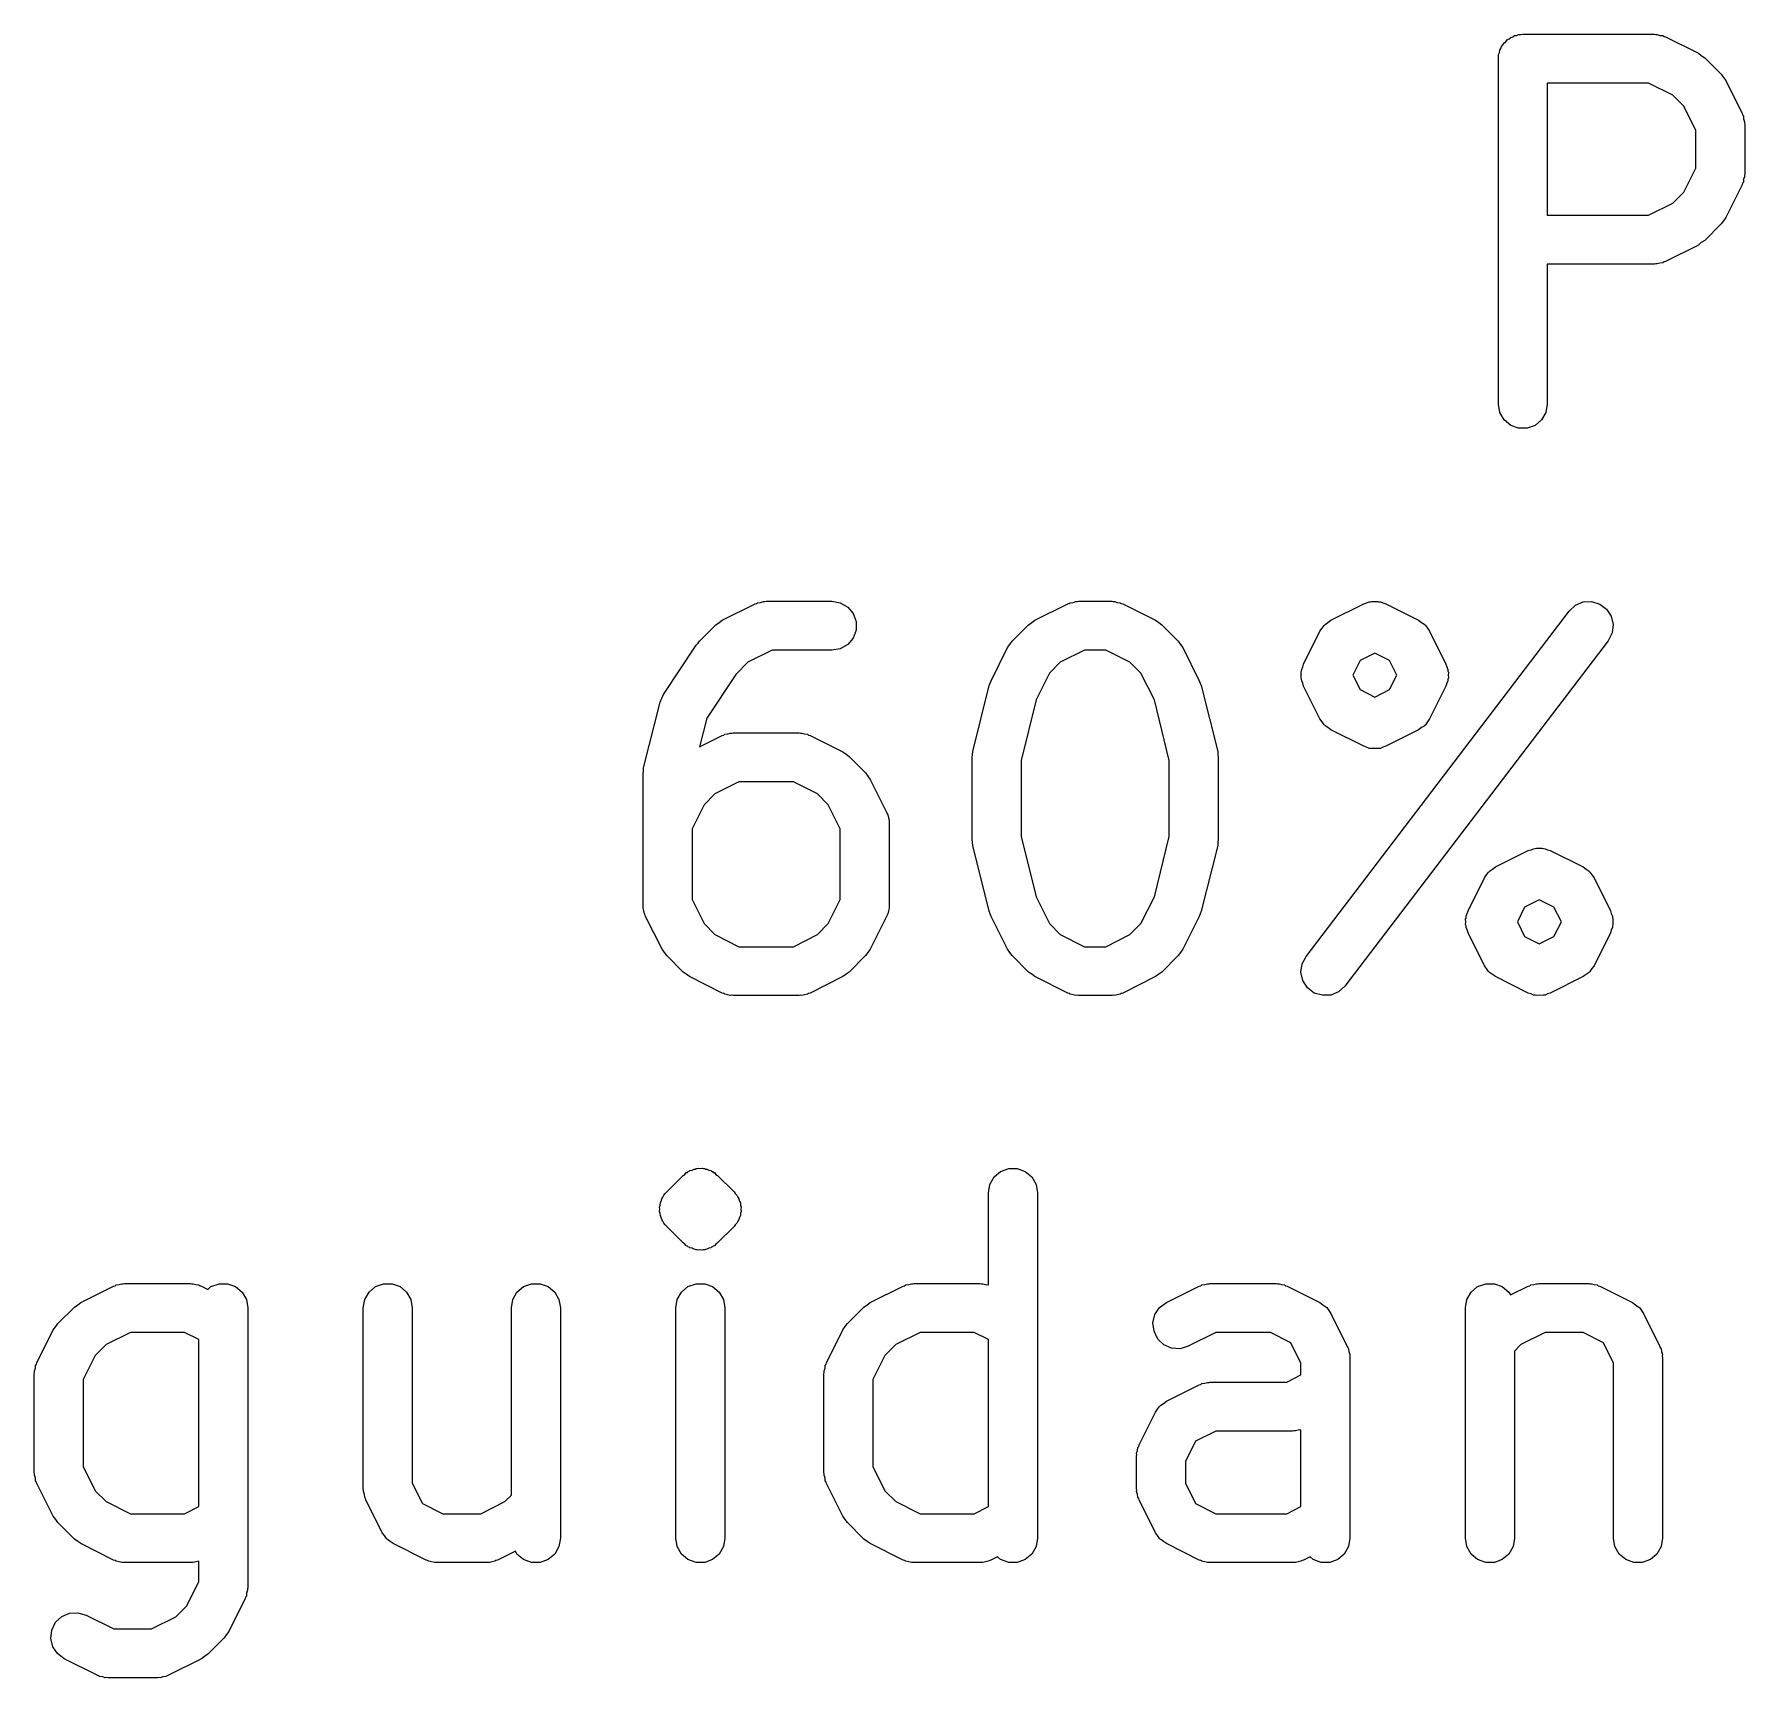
# Model space of a CAD drawing. Extents: x 81 to 182, y -126 to -101.
# Drawn here: x 153.62 to 159.56, y -126.03 to -120.32 of the extents above; entities that cross this region are included whole.
import ezdxf

# ---------------------------------------------------------------- set-up
doc = ezdxf.new("R2010")
doc.units = 0
doc.header["$MEASUREMENT"] = 0
doc.layers.add('BLACK', color=7, linetype='CONTINUOUS')

msp = doc.modelspace()

# ---------------------------------------------------------------- linework, layer by layer
at = {"layer": 'Black'}
for p, q in [((158.756, -120.328), (158.762, -120.324)), ((158.762, -120.324), (158.769, -120.323)), ((158.769, -120.323), (158.776, -120.32)), ((158.776, -120.32), (158.784, -120.32)), ((158.784, -120.32), (158.791, -120.319)), ((158.791, -120.319), (159.248, -120.319)), ((159.248, -120.319), (159.253, -120.32)), ((159.253, -120.32), (159.258, -120.32)), ((159.258, -120.32), (159.267, -120.323)), ((159.267, -120.323), (159.277, -120.324)), ((159.277, -120.324), (159.282, -120.327)), ((158.707, -120.389), (158.71, -120.382)), ((158.71, -120.382), (158.711, -120.375)), ((158.711, -120.375), (158.715, -120.369)), ((158.715, -120.369), (158.717, -120.362)), ((158.717, -120.362), (158.722, -120.356)), ((158.722, -120.356), (158.726, -120.349)), ((158.726, -120.349), (158.732, -120.345)), ((158.732, -120.345), (158.736, -120.339)), ((158.736, -120.339), (158.743, -120.335)), ((158.743, -120.335), (158.749, -120.33)), ((158.749, -120.33), (158.756, -120.328)), ((159.282, -120.327), (159.286, -120.328)), ((159.286, -120.328), (159.401, -120.385)), ((158.706, -120.404), (158.707, -120.397)), ((158.706, -121.604), (158.706, -120.404)), ((158.707, -120.397), (158.707, -120.389)), ((159.401, -120.385), (159.411, -120.393)), ((159.411, -120.393), (159.423, -120.401)), ((159.423, -120.401), (159.48, -120.458)), ((158.876, -120.489), (158.876, -120.948)), ((159.228, -120.489), (158.876, -120.489)), ((159.312, -120.531), (159.228, -120.489)), ((159.48, -120.458), (159.488, -120.469)), ((159.488, -120.469), (159.496, -120.48)), ((159.496, -120.48), (159.553, -120.595)), ((159.35, -120.569), (159.312, -120.531)), ((159.392, -120.653), (159.35, -120.569)), ((159.553, -120.595), (159.554, -120.599)), ((159.554, -120.599), (159.557, -120.604)), ((159.557, -120.604), (159.558, -120.613)), ((159.558, -120.613), (159.561, -120.623)), ((159.392, -120.784), (159.392, -120.653)), ((159.561, -120.623), (159.561, -120.628)), ((159.561, -120.628), (159.562, -120.633)), ((159.562, -120.633), (159.562, -120.804)), ((159.35, -120.868), (159.392, -120.784)), ((159.553, -120.842), (159.496, -120.956)), ((159.554, -120.837), (159.553, -120.842)), ((159.557, -120.833), (159.554, -120.837)), ((159.558, -120.823), (159.557, -120.833)), ((159.561, -120.814), (159.558, -120.823)), ((159.562, -120.804), (159.561, -120.809)), ((159.561, -120.809), (159.561, -120.814)), ((159.228, -120.948), (159.312, -120.906)), ((159.312, -120.906), (159.35, -120.868)), ((158.876, -120.948), (159.228, -120.948)), ((159.48, -120.978), (159.423, -121.036)), ((159.488, -120.967), (159.48, -120.978)), ((159.496, -120.956), (159.488, -120.967)), ((159.423, -121.036), (159.411, -121.043)), ((159.401, -121.052), (159.286, -121.109)), ((159.411, -121.043), (159.401, -121.052)), ((159.248, -121.118), (158.876, -121.118)), ((158.876, -121.118), (158.876, -121.604)), ((159.253, -121.117), (159.248, -121.118)), ((159.258, -121.117), (159.253, -121.117)), ((159.267, -121.114), (159.258, -121.117)), ((159.277, -121.113), (159.267, -121.114)), ((159.282, -121.11), (159.277, -121.113)), ((159.286, -121.109), (159.282, -121.11)), ((158.711, -121.633), (158.706, -121.604)), ((158.876, -121.604), (158.871, -121.633)), ((158.726, -121.659), (158.711, -121.633)), ((158.749, -121.678), (158.726, -121.659)), ((158.776, -121.688), (158.749, -121.678)), ((158.806, -121.688), (158.776, -121.688)), ((158.834, -121.678), (158.806, -121.688)), ((158.856, -121.659), (158.834, -121.678)), ((158.871, -121.633), (158.856, -121.659)), ((156.01, -122.355), (156.124, -122.298)), ((156.124, -122.298), (156.129, -122.297)), ((156.129, -122.297), (156.133, -122.294)), ((156.133, -122.294), (156.143, -122.293)), ((156.143, -122.293), (156.153, -122.29)), ((156.153, -122.29), (156.158, -122.29)), ((156.158, -122.29), (156.163, -122.289)), ((156.163, -122.289), (156.391, -122.289)), ((156.391, -122.289), (156.42, -122.294)), ((156.42, -122.294), (156.446, -122.309)), ((156.446, -122.309), (156.465, -122.332)), ((156.465, -122.332), (156.475, -122.359)), ((157.096, -122.355), (157.21, -122.298)), ((157.21, -122.298), (157.215, -122.297)), ((157.215, -122.297), (157.219, -122.294)), ((157.219, -122.294), (157.229, -122.293)), ((157.229, -122.293), (157.238, -122.29)), ((157.238, -122.29), (157.243, -122.29)), ((157.243, -122.29), (157.248, -122.289)), ((157.248, -122.289), (157.363, -122.289)), ((157.363, -122.289), (157.367, -122.29)), ((157.367, -122.29), (157.372, -122.29)), ((157.372, -122.29), (157.382, -122.293)), ((157.382, -122.293), (157.392, -122.294)), ((157.392, -122.294), (157.396, -122.297)), ((157.396, -122.297), (157.401, -122.298)), ((157.401, -122.298), (157.515, -122.355)), ((158.038, -123.523), (158.952, -122.323)), ((158.124, -122.355), (158.239, -122.298)), ((158.239, -122.298), (158.248, -122.295)), ((158.248, -122.295), (158.257, -122.291)), ((158.257, -122.291), (158.262, -122.291)), ((158.262, -122.291), (158.267, -122.29)), ((158.267, -122.29), (158.277, -122.29)), ((158.277, -122.29), (158.287, -122.29)), ((158.287, -122.29), (158.291, -122.291)), ((158.291, -122.291), (158.297, -122.291)), ((158.297, -122.291), (158.305, -122.295)), ((158.305, -122.295), (158.315, -122.298)), ((158.315, -122.298), (158.429, -122.355)), ((158.952, -122.323), (158.974, -122.303)), ((158.974, -122.303), (159.001, -122.291)), ((159.001, -122.291), (159.03, -122.29)), ((159.03, -122.29), (159.059, -122.299)), ((159.059, -122.299), (159.082, -122.316)), ((159.082, -122.316), (159.098, -122.341)), ((159.098, -122.341), (159.105, -122.37)), ((155.931, -122.428), (155.988, -122.371)), ((155.988, -122.371), (155.999, -122.363)), ((155.999, -122.363), (156.01, -122.355)), ((156.475, -122.389), (156.465, -122.417)), ((156.475, -122.359), (156.475, -122.389)), ((157.017, -122.428), (157.074, -122.371)), ((157.074, -122.371), (157.085, -122.363)), ((157.085, -122.363), (157.096, -122.355)), ((157.515, -122.355), (157.526, -122.363)), ((157.526, -122.363), (157.537, -122.371)), ((157.537, -122.371), (157.594, -122.428)), ((158.029, -122.508), (158.086, -122.393)), ((158.086, -122.393), (158.094, -122.383)), ((158.094, -122.383), (158.101, -122.373)), ((158.101, -122.373), (158.103, -122.371)), ((158.103, -122.371), (158.104, -122.37)), ((158.104, -122.37), (158.114, -122.363)), ((158.114, -122.363), (158.124, -122.355)), ((158.429, -122.355), (158.439, -122.363)), ((158.439, -122.363), (158.45, -122.37)), ((158.45, -122.37), (158.451, -122.371)), ((158.451, -122.371), (158.453, -122.373)), ((158.453, -122.373), (158.46, -122.383)), ((158.46, -122.383), (158.467, -122.393)), ((158.467, -122.393), (158.524, -122.508)), ((159.101, -122.399), (159.087, -122.426)), ((159.105, -122.37), (159.101, -122.399)), ((155.806, -122.613), (155.92, -122.441)), ((155.92, -122.441), (155.926, -122.435)), ((155.926, -122.435), (155.931, -122.428)), ((156.183, -122.459), (156.099, -122.501)), ((156.391, -122.459), (156.183, -122.459)), ((156.42, -122.454), (156.391, -122.459)), ((156.446, -122.439), (156.42, -122.454)), ((156.465, -122.417), (156.446, -122.439)), ((156.944, -122.565), (157.001, -122.45)), ((157.001, -122.45), (157.009, -122.439)), ((157.009, -122.439), (157.017, -122.428)), ((157.268, -122.459), (157.184, -122.501)), ((157.342, -122.459), (157.268, -122.459)), ((157.426, -122.501), (157.342, -122.459)), ((157.594, -122.428), (157.602, -122.439)), ((157.602, -122.439), (157.61, -122.45)), ((157.61, -122.45), (157.667, -122.565)), ((159.087, -122.426), (158.173, -123.626)), ((156.099, -122.501), (156.057, -122.543)), ((157.184, -122.501), (157.147, -122.539)), ((157.464, -122.539), (157.426, -122.501)), ((158.023, -122.526), (158.027, -122.517)), ((158.027, -122.517), (158.029, -122.508)), ((158.226, -122.495), (158.2, -122.546)), ((158.277, -122.469), (158.226, -122.495)), ((158.328, -122.495), (158.277, -122.469)), ((158.353, -122.546), (158.328, -122.495)), ((158.524, -122.508), (158.527, -122.517)), ((158.527, -122.517), (158.531, -122.526)), ((156.057, -122.543), (155.956, -122.695)), ((156.88, -122.811), (156.937, -122.582)), ((156.937, -122.582), (156.941, -122.574)), ((156.941, -122.574), (156.944, -122.565)), ((157.147, -122.539), (157.1, -122.632)), ((157.511, -122.632), (157.464, -122.539)), ((157.667, -122.565), (157.67, -122.574)), ((157.67, -122.574), (157.674, -122.582)), ((157.674, -122.582), (157.731, -122.811)), ((158.021, -122.536), (158.022, -122.531)), ((158.021, -122.546), (158.021, -122.536)), ((158.021, -122.555), (158.021, -122.546)), ((158.022, -122.56), (158.021, -122.555)), ((158.022, -122.531), (158.023, -122.526)), ((158.023, -122.565), (158.022, -122.56)), ((158.027, -122.574), (158.023, -122.565)), ((158.029, -122.584), (158.027, -122.574)), ((158.2, -122.546), (158.226, -122.596)), ((158.328, -122.596), (158.353, -122.546)), ((158.527, -122.574), (158.524, -122.584)), ((158.531, -122.565), (158.527, -122.574)), ((158.531, -122.526), (158.531, -122.531)), ((158.531, -122.531), (158.533, -122.536)), ((158.533, -122.555), (158.531, -122.56)), ((158.531, -122.56), (158.531, -122.565)), ((158.533, -122.536), (158.532, -122.546)), ((158.532, -122.546), (158.533, -122.555)), ((155.737, -122.868), (155.794, -122.639)), ((155.794, -122.639), (155.8, -122.626)), ((155.8, -122.626), (155.806, -122.613)), ((157.1, -122.632), (157.048, -122.842)), ((157.563, -122.842), (157.511, -122.632)), ((158.086, -122.698), (158.029, -122.584)), ((158.226, -122.596), (158.277, -122.622)), ((158.277, -122.622), (158.328, -122.596)), ((158.524, -122.584), (158.467, -122.698)), ((155.956, -122.695), (155.931, -122.795)), ((158.094, -122.708), (158.086, -122.698)), ((158.467, -122.698), (158.46, -122.708)), ((155.931, -122.795), (156.01, -122.755)), ((156.01, -122.755), (156.015, -122.754)), ((156.015, -122.754), (156.019, -122.751)), ((156.019, -122.751), (156.029, -122.75)), ((156.029, -122.75), (156.038, -122.747)), ((156.038, -122.747), (156.043, -122.747)), ((156.043, -122.747), (156.048, -122.746)), ((156.048, -122.746), (156.277, -122.746)), ((156.277, -122.746), (156.282, -122.747)), ((156.282, -122.747), (156.287, -122.747)), ((156.287, -122.747), (156.296, -122.75)), ((156.296, -122.75), (156.306, -122.751)), ((156.306, -122.751), (156.31, -122.754)), ((156.31, -122.754), (156.315, -122.755)), ((156.315, -122.755), (156.429, -122.812)), ((158.101, -122.718), (158.094, -122.708)), ((158.103, -122.72), (158.101, -122.718)), ((158.104, -122.722), (158.103, -122.72)), ((158.114, -122.728), (158.104, -122.722)), ((158.124, -122.736), (158.114, -122.728)), ((158.239, -122.793), (158.124, -122.736)), ((158.429, -122.736), (158.315, -122.793)), ((158.439, -122.728), (158.429, -122.736)), ((158.45, -122.722), (158.439, -122.728)), ((158.451, -122.72), (158.45, -122.722)), ((158.453, -122.718), (158.451, -122.72)), ((158.46, -122.708), (158.453, -122.718)), ((156.429, -122.812), (156.44, -122.82)), ((156.44, -122.82), (156.451, -122.828)), ((156.878, -122.831), (156.879, -122.821)), ((156.879, -122.821), (156.88, -122.811)), ((157.731, -122.811), (157.731, -122.821)), ((157.731, -122.821), (157.733, -122.831)), ((158.248, -122.796), (158.239, -122.793)), ((158.257, -122.8), (158.248, -122.796)), ((158.262, -122.8), (158.257, -122.8)), ((158.267, -122.801), (158.262, -122.8)), ((158.277, -122.801), (158.267, -122.801)), ((158.287, -122.801), (158.277, -122.801)), ((158.291, -122.8), (158.287, -122.801)), ((158.297, -122.8), (158.291, -122.8)), ((158.305, -122.796), (158.297, -122.8)), ((158.315, -122.793), (158.305, -122.796)), ((155.735, -122.888), (155.736, -122.878)), ((155.736, -122.878), (155.737, -122.868)), ((156.451, -122.828), (156.508, -122.885)), ((156.878, -123.117), (156.878, -122.831)), ((157.048, -122.842), (157.048, -123.106)), ((157.563, -123.106), (157.563, -122.842)), ((157.733, -122.831), (157.733, -123.117)), ((155.735, -123.346), (155.735, -122.888)), ((156.068, -122.916), (155.984, -122.958)), ((156.257, -122.916), (156.068, -122.916)), ((156.341, -122.958), (156.257, -122.916)), ((156.508, -122.885), (156.516, -122.897)), ((156.516, -122.897), (156.524, -122.908)), ((156.524, -122.908), (156.581, -123.022)), ((155.947, -122.996), (155.905, -123.08)), ((155.984, -122.958), (155.947, -122.996)), ((156.378, -122.996), (156.341, -122.958)), ((156.42, -123.08), (156.378, -122.996)), ((156.581, -123.022), (156.583, -123.027)), ((156.583, -123.027), (156.585, -123.031)), ((156.585, -123.031), (156.587, -123.041)), ((156.587, -123.041), (156.59, -123.05)), ((156.59, -123.05), (156.59, -123.055)), ((156.59, -123.055), (156.59, -123.06)), ((155.905, -123.08), (155.905, -123.325)), ((156.42, -123.325), (156.42, -123.08)), ((156.59, -123.06), (156.59, -123.346)), ((156.879, -123.127), (156.878, -123.117)), ((157.048, -123.106), (157.1, -123.316)), ((157.511, -123.316), (157.563, -123.106)), ((157.733, -123.117), (157.731, -123.127)), ((156.88, -123.138), (156.879, -123.127)), ((156.937, -123.366), (156.88, -123.138)), ((157.731, -123.138), (157.674, -123.366)), ((157.731, -123.127), (157.731, -123.138)), ((158.696, -123.212), (158.81, -123.155)), ((158.81, -123.155), (158.82, -123.152)), ((158.82, -123.152), (158.828, -123.149)), ((158.828, -123.149), (158.834, -123.148)), ((158.834, -123.148), (158.838, -123.147)), ((158.838, -123.147), (158.848, -123.147)), ((158.848, -123.147), (158.858, -123.147)), ((158.858, -123.147), (158.863, -123.148)), ((158.863, -123.148), (158.868, -123.149)), ((158.868, -123.149), (158.877, -123.152)), ((158.877, -123.152), (158.886, -123.155)), ((158.886, -123.155), (159.001, -123.212)), ((158.665, -123.24), (158.672, -123.23)), ((158.672, -123.23), (158.674, -123.229)), ((158.674, -123.229), (158.675, -123.227)), ((158.675, -123.227), (158.686, -123.22)), ((158.686, -123.22), (158.696, -123.212)), ((159.001, -123.212), (159.011, -123.22)), ((159.011, -123.22), (159.021, -123.227)), ((159.021, -123.227), (159.022, -123.229)), ((159.022, -123.229), (159.024, -123.23)), ((159.024, -123.23), (159.031, -123.24)), ((158.601, -123.365), (158.658, -123.25)), ((158.658, -123.25), (158.665, -123.24)), ((159.031, -123.24), (159.039, -123.25)), ((159.039, -123.25), (159.096, -123.365)), ((155.735, -123.35), (155.735, -123.346)), ((155.735, -123.355), (155.735, -123.35)), ((155.738, -123.365), (155.735, -123.355)), ((155.905, -123.325), (155.947, -123.409)), ((156.378, -123.409), (156.42, -123.325)), ((156.59, -123.355), (156.587, -123.365)), ((156.59, -123.346), (156.59, -123.35)), ((156.59, -123.35), (156.59, -123.355)), ((157.1, -123.316), (157.147, -123.409)), ((157.464, -123.409), (157.511, -123.316)), ((158.797, -123.352), (158.772, -123.403)), ((158.848, -123.326), (158.797, -123.352)), ((158.899, -123.352), (158.848, -123.326)), ((158.925, -123.403), (158.899, -123.352)), ((155.74, -123.375), (155.738, -123.365)), ((155.742, -123.379), (155.74, -123.375)), ((155.744, -123.384), (155.742, -123.379)), ((155.801, -123.498), (155.744, -123.384)), ((155.947, -123.409), (155.984, -123.447)), ((156.341, -123.447), (156.378, -123.409)), ((156.581, -123.384), (156.524, -123.498)), ((156.583, -123.379), (156.581, -123.384)), ((156.585, -123.375), (156.583, -123.379)), ((156.587, -123.365), (156.585, -123.375)), ((156.941, -123.375), (156.937, -123.366)), ((156.944, -123.384), (156.941, -123.375)), ((157.001, -123.498), (156.944, -123.384)), ((157.147, -123.409), (157.184, -123.447)), ((157.426, -123.447), (157.464, -123.409)), ((157.667, -123.384), (157.61, -123.498)), ((157.67, -123.375), (157.667, -123.384)), ((157.674, -123.366), (157.67, -123.375)), ((158.592, -123.393), (158.594, -123.388)), ((158.593, -123.403), (158.592, -123.393)), ((158.592, -123.412), (158.593, -123.403)), ((158.594, -123.417), (158.592, -123.412)), ((158.594, -123.383), (158.598, -123.374)), ((158.594, -123.388), (158.594, -123.383)), ((158.598, -123.374), (158.601, -123.365)), ((158.772, -123.403), (158.797, -123.454)), ((158.899, -123.454), (158.925, -123.403)), ((159.096, -123.365), (159.098, -123.374)), ((159.098, -123.374), (159.102, -123.383)), ((159.102, -123.383), (159.103, -123.388)), ((159.103, -123.388), (159.104, -123.393)), ((159.104, -123.412), (159.103, -123.417)), ((159.104, -123.393), (159.104, -123.403)), ((159.104, -123.403), (159.104, -123.412)), ((155.984, -123.447), (156.068, -123.489)), ((156.257, -123.489), (156.341, -123.447)), ((157.184, -123.447), (157.268, -123.489)), ((157.342, -123.489), (157.426, -123.447)), ((158.594, -123.422), (158.594, -123.417)), ((158.598, -123.431), (158.594, -123.422)), ((158.601, -123.441), (158.598, -123.431)), ((158.658, -123.555), (158.601, -123.441)), ((158.797, -123.454), (158.848, -123.479)), ((158.848, -123.479), (158.899, -123.454)), ((159.096, -123.441), (159.039, -123.555)), ((159.098, -123.431), (159.096, -123.441)), ((159.102, -123.422), (159.098, -123.431)), ((159.103, -123.417), (159.102, -123.422)), ((155.809, -123.509), (155.801, -123.498)), ((155.817, -123.52), (155.809, -123.509)), ((155.874, -123.577), (155.817, -123.52)), ((156.068, -123.489), (156.257, -123.489)), ((156.508, -123.52), (156.451, -123.577)), ((156.516, -123.509), (156.508, -123.52)), ((156.524, -123.498), (156.516, -123.509)), ((157.009, -123.509), (157.001, -123.498)), ((157.017, -123.52), (157.009, -123.509)), ((157.074, -123.577), (157.017, -123.52)), ((157.268, -123.489), (157.342, -123.489)), ((157.594, -123.52), (157.537, -123.577)), ((157.602, -123.509), (157.594, -123.52)), ((157.61, -123.498), (157.602, -123.509)), ((158.024, -123.549), (158.038, -123.523)), ((155.885, -123.585), (155.874, -123.577)), ((155.896, -123.593), (155.885, -123.585)), ((156.01, -123.65), (155.896, -123.593)), ((156.429, -123.593), (156.315, -123.65)), ((156.44, -123.585), (156.429, -123.593)), ((156.451, -123.577), (156.44, -123.585)), ((157.085, -123.585), (157.074, -123.577)), ((157.096, -123.593), (157.085, -123.585)), ((157.21, -123.65), (157.096, -123.593)), ((157.515, -123.593), (157.401, -123.65)), ((157.526, -123.585), (157.515, -123.593)), ((157.537, -123.577), (157.526, -123.585)), ((158.02, -123.578), (158.024, -123.549)), ((158.027, -123.607), (158.02, -123.578)), ((158.665, -123.565), (158.658, -123.555)), ((158.672, -123.575), (158.665, -123.565)), ((158.674, -123.577), (158.672, -123.575)), ((158.675, -123.579), (158.674, -123.577)), ((158.686, -123.586), (158.675, -123.579)), ((158.696, -123.593), (158.686, -123.586)), ((158.81, -123.65), (158.696, -123.593)), ((159.001, -123.593), (158.886, -123.65)), ((159.011, -123.586), (159.001, -123.593)), ((159.021, -123.579), (159.011, -123.586)), ((159.022, -123.577), (159.021, -123.579)), ((159.024, -123.575), (159.022, -123.577)), ((159.031, -123.565), (159.024, -123.575)), ((159.039, -123.555), (159.031, -123.565)), ((156.015, -123.652), (156.01, -123.65)), ((156.019, -123.654), (156.015, -123.652)), ((156.31, -123.652), (156.306, -123.654)), ((156.315, -123.65), (156.31, -123.652)), ((157.215, -123.652), (157.21, -123.65)), ((157.219, -123.654), (157.215, -123.652)), ((157.396, -123.652), (157.392, -123.654)), ((157.401, -123.65), (157.396, -123.652)), ((158.043, -123.632), (158.027, -123.607)), ((158.066, -123.65), (158.043, -123.632)), ((158.095, -123.658), (158.066, -123.65)), ((158.151, -123.646), (158.124, -123.657)), ((158.173, -123.626), (158.151, -123.646)), ((158.82, -123.653), (158.81, -123.65)), ((158.828, -123.657), (158.82, -123.653)), ((158.877, -123.653), (158.868, -123.657)), ((158.886, -123.65), (158.877, -123.653)), ((156.029, -123.656), (156.019, -123.654)), ((156.038, -123.659), (156.029, -123.656)), ((156.043, -123.658), (156.038, -123.659)), ((156.048, -123.659), (156.043, -123.658)), ((156.277, -123.659), (156.048, -123.659)), ((156.282, -123.658), (156.277, -123.659)), ((156.287, -123.659), (156.282, -123.658)), ((156.296, -123.656), (156.287, -123.659)), ((156.306, -123.654), (156.296, -123.656)), ((157.229, -123.656), (157.219, -123.654)), ((157.238, -123.659), (157.229, -123.656)), ((157.243, -123.658), (157.238, -123.659)), ((157.248, -123.659), (157.243, -123.658)), ((157.363, -123.659), (157.248, -123.659)), ((157.367, -123.658), (157.363, -123.659)), ((157.372, -123.659), (157.367, -123.658)), ((157.382, -123.656), (157.372, -123.659)), ((157.392, -123.654), (157.382, -123.656)), ((158.124, -123.657), (158.095, -123.658)), ((158.834, -123.657), (158.828, -123.657)), ((158.838, -123.659), (158.834, -123.657)), ((158.848, -123.658), (158.838, -123.659)), ((158.858, -123.659), (158.848, -123.658)), ((158.863, -123.657), (158.858, -123.659)), ((158.868, -123.657), (158.863, -123.657)), ((155.817, -124.341), (155.874, -124.284)), ((155.874, -124.284), (155.88, -124.28)), ((155.88, -124.28), (155.885, -124.274)), ((155.885, -124.274), (155.889, -124.273)), ((155.889, -124.273), (155.891, -124.27)), ((155.891, -124.27), (155.895, -124.269)), ((155.895, -124.269), (155.898, -124.267)), ((155.898, -124.267), (155.905, -124.265)), ((155.905, -124.265), (155.912, -124.262)), ((155.912, -124.262), (155.916, -124.262)), ((155.916, -124.262), (155.919, -124.26)), ((155.919, -124.26), (155.923, -124.26)), ((155.923, -124.26), (155.927, -124.259)), ((155.927, -124.259), (155.934, -124.26)), ((155.934, -124.26), (155.941, -124.259)), ((155.941, -124.259), (155.945, -124.26)), ((155.945, -124.26), (155.949, -124.26)), ((155.949, -124.26), (155.952, -124.262)), ((155.952, -124.262), (155.956, -124.262)), ((155.956, -124.262), (155.963, -124.265)), ((155.963, -124.265), (155.97, -124.267)), ((155.97, -124.267), (155.973, -124.269)), ((155.973, -124.269), (155.976, -124.27)), ((155.976, -124.27), (155.979, -124.273)), ((155.979, -124.273), (155.983, -124.274)), ((155.983, -124.274), (155.988, -124.28)), ((155.988, -124.28), (155.994, -124.284)), ((155.994, -124.284), (156.051, -124.341)), ((156.94, -124.315), (156.955, -124.289)), ((156.955, -124.289), (156.977, -124.27)), ((156.977, -124.27), (157.005, -124.26)), ((157.005, -124.26), (157.034, -124.26)), ((157.034, -124.26), (157.062, -124.27)), ((157.062, -124.27), (157.085, -124.289)), ((157.085, -124.289), (157.1, -124.315)), ((155.798, -124.373), (155.8, -124.365)), ((155.8, -124.365), (155.804, -124.359)), ((155.804, -124.359), (155.807, -124.352)), ((155.807, -124.352), (155.812, -124.347)), ((155.812, -124.347), (155.817, -124.341)), ((156.051, -124.341), (156.055, -124.347)), ((156.055, -124.347), (156.061, -124.352)), ((156.061, -124.352), (156.064, -124.359)), ((156.064, -124.359), (156.068, -124.365)), ((156.068, -124.365), (156.07, -124.373)), ((156.935, -124.344), (156.94, -124.315)), ((156.935, -124.664), (156.935, -124.344)), ((157.1, -124.315), (157.105, -124.344)), ((157.105, -124.344), (157.105, -125.544)), ((155.792, -124.394), (155.794, -124.387)), ((155.793, -124.401), (155.792, -124.394)), ((155.792, -124.409), (155.793, -124.401)), ((155.794, -124.416), (155.792, -124.409)), ((155.794, -124.387), (155.795, -124.379)), ((155.795, -124.423), (155.794, -124.416)), ((155.795, -124.379), (155.798, -124.373)), ((155.798, -124.43), (155.795, -124.423)), ((156.07, -124.373), (156.073, -124.379)), ((156.073, -124.423), (156.07, -124.43)), ((156.073, -124.379), (156.074, -124.387)), ((156.074, -124.416), (156.073, -124.423)), ((156.074, -124.387), (156.076, -124.394)), ((156.076, -124.409), (156.074, -124.416)), ((156.076, -124.394), (156.075, -124.401)), ((156.075, -124.401), (156.076, -124.409)), ((155.8, -124.437), (155.798, -124.43)), ((155.804, -124.443), (155.8, -124.437)), ((155.807, -124.45), (155.804, -124.443)), ((155.812, -124.455), (155.807, -124.45)), ((155.817, -124.461), (155.812, -124.455)), ((155.874, -124.518), (155.817, -124.461)), ((156.051, -124.461), (155.994, -124.518)), ((156.055, -124.455), (156.051, -124.461)), ((156.061, -124.45), (156.055, -124.455)), ((156.064, -124.443), (156.061, -124.45)), ((156.068, -124.437), (156.064, -124.443)), ((156.07, -124.43), (156.068, -124.437)), ((155.88, -124.523), (155.874, -124.518)), ((155.885, -124.528), (155.88, -124.523)), ((155.889, -124.53), (155.885, -124.528)), ((155.891, -124.532), (155.889, -124.53)), ((155.895, -124.533), (155.891, -124.532)), ((155.898, -124.535), (155.895, -124.533)), ((155.905, -124.537), (155.898, -124.535)), ((155.912, -124.54), (155.905, -124.537)), ((155.916, -124.541), (155.912, -124.54)), ((155.919, -124.542), (155.916, -124.541)), ((155.923, -124.542), (155.919, -124.542)), ((155.927, -124.543), (155.923, -124.542)), ((155.934, -124.542), (155.927, -124.543)), ((155.941, -124.543), (155.934, -124.542)), ((155.945, -124.542), (155.941, -124.543)), ((155.949, -124.542), (155.945, -124.542)), ((155.952, -124.541), (155.949, -124.542)), ((155.956, -124.54), (155.952, -124.541)), ((155.963, -124.537), (155.956, -124.54)), ((155.97, -124.535), (155.963, -124.537)), ((155.973, -124.533), (155.97, -124.535)), ((155.976, -124.532), (155.973, -124.533)), ((155.979, -124.53), (155.976, -124.532)), ((155.983, -124.528), (155.979, -124.53)), ((155.988, -124.523), (155.983, -124.528)), ((155.994, -124.518), (155.988, -124.523)), ((153.905, -124.664), (153.915, -124.663)), ((153.915, -124.663), (153.924, -124.66)), ((153.924, -124.66), (153.929, -124.66)), ((153.929, -124.66), (153.934, -124.659)), ((153.934, -124.659), (154.163, -124.659)), ((154.163, -124.659), (154.167, -124.66)), ((154.167, -124.66), (154.172, -124.66)), ((154.172, -124.66), (154.182, -124.663)), ((154.182, -124.663), (154.192, -124.664)), ((154.234, -124.67), (154.262, -124.66)), ((154.262, -124.66), (154.292, -124.66)), ((154.292, -124.66), (154.319, -124.67)), ((154.806, -124.67), (154.833, -124.66)), ((154.833, -124.66), (154.863, -124.66)), ((154.863, -124.66), (154.891, -124.67)), ((155.32, -124.67), (155.348, -124.66)), ((155.348, -124.66), (155.377, -124.66)), ((155.377, -124.66), (155.405, -124.67)), ((155.891, -124.67), (155.919, -124.66)), ((155.919, -124.66), (155.949, -124.66)), ((155.949, -124.66), (155.976, -124.67)), ((156.648, -124.664), (156.658, -124.663)), ((156.658, -124.663), (156.667, -124.66)), ((156.667, -124.66), (156.672, -124.66)), ((156.672, -124.66), (156.677, -124.659)), ((156.677, -124.659), (156.905, -124.659)), ((156.905, -124.659), (156.91, -124.66)), ((156.91, -124.66), (156.915, -124.66)), ((156.915, -124.66), (156.925, -124.663)), ((156.925, -124.663), (156.934, -124.664)), ((157.676, -124.664), (157.686, -124.663)), ((157.686, -124.663), (157.696, -124.66)), ((157.696, -124.66), (157.701, -124.66)), ((157.701, -124.66), (157.705, -124.659)), ((157.705, -124.659), (157.934, -124.659)), ((157.934, -124.659), (157.939, -124.66)), ((157.939, -124.66), (157.944, -124.66)), ((157.944, -124.66), (157.953, -124.663)), ((157.953, -124.663), (157.963, -124.664)), ((158.634, -124.67), (158.662, -124.66)), ((158.662, -124.66), (158.692, -124.66)), ((158.692, -124.66), (158.719, -124.67)), ((158.819, -124.664), (158.829, -124.663)), ((158.829, -124.663), (158.838, -124.66)), ((158.838, -124.66), (158.843, -124.66)), ((158.843, -124.66), (158.848, -124.659)), ((158.848, -124.659), (159.02, -124.659)), ((159.02, -124.659), (159.024, -124.66)), ((159.024, -124.66), (159.029, -124.66)), ((159.029, -124.66), (159.039, -124.663)), ((159.039, -124.663), (159.049, -124.664)), ((153.782, -124.725), (153.896, -124.668)), ((153.896, -124.668), (153.901, -124.667)), ((153.901, -124.667), (153.905, -124.664)), ((154.192, -124.664), (154.196, -124.667)), ((154.196, -124.667), (154.201, -124.668)), ((154.201, -124.668), (154.223, -124.68)), ((154.223, -124.68), (154.234, -124.67)), ((154.319, -124.67), (154.342, -124.689)), ((154.342, -124.689), (154.357, -124.715)), ((154.357, -124.715), (154.362, -124.744)), ((154.763, -124.744), (154.768, -124.715)), ((154.768, -124.715), (154.783, -124.689)), ((154.783, -124.689), (154.806, -124.67)), ((154.891, -124.67), (154.913, -124.689)), ((154.913, -124.689), (154.928, -124.715)), ((154.928, -124.715), (154.933, -124.744)), ((155.278, -124.744), (155.283, -124.715)), ((155.283, -124.715), (155.297, -124.689)), ((155.297, -124.689), (155.32, -124.67)), ((155.405, -124.67), (155.428, -124.689)), ((155.428, -124.689), (155.442, -124.715)), ((155.442, -124.715), (155.448, -124.744)), ((155.849, -124.744), (155.854, -124.715)), ((155.854, -124.715), (155.869, -124.689)), ((155.869, -124.689), (155.891, -124.67)), ((155.976, -124.67), (155.999, -124.689)), ((155.999, -124.689), (156.014, -124.715)), ((156.014, -124.715), (156.019, -124.744)), ((156.524, -124.725), (156.639, -124.668)), ((156.639, -124.668), (156.643, -124.667)), ((156.643, -124.667), (156.648, -124.664)), ((156.934, -124.664), (156.935, -124.664)), ((157.553, -124.725), (157.667, -124.668)), ((157.667, -124.668), (157.672, -124.667)), ((157.672, -124.667), (157.676, -124.664)), ((157.963, -124.664), (157.967, -124.667)), ((157.967, -124.667), (157.972, -124.668)), ((157.972, -124.668), (158.086, -124.725)), ((158.592, -124.744), (158.597, -124.715)), ((158.597, -124.715), (158.612, -124.689)), ((158.612, -124.689), (158.634, -124.67)), ((158.719, -124.67), (158.742, -124.689)), ((158.742, -124.689), (158.748, -124.699)), ((158.748, -124.699), (158.81, -124.668)), ((158.81, -124.668), (158.815, -124.667)), ((158.815, -124.667), (158.819, -124.664)), ((159.049, -124.664), (159.053, -124.667)), ((159.053, -124.667), (159.058, -124.668)), ((159.058, -124.668), (159.172, -124.725)), ((153.702, -124.798), (153.76, -124.741)), ((153.76, -124.741), (153.771, -124.733)), ((153.771, -124.733), (153.782, -124.725)), ((154.362, -124.744), (154.362, -125.716)), ((154.763, -125.373), (154.763, -124.744)), ((154.933, -124.744), (154.933, -125.353)), ((155.278, -125.395), (155.278, -124.744)), ((155.448, -124.744), (155.448, -125.544)), ((155.849, -125.544), (155.849, -124.744)), ((156.019, -124.744), (156.019, -125.544)), ((156.445, -124.798), (156.502, -124.741)), ((156.502, -124.741), (156.514, -124.733)), ((156.514, -124.733), (156.524, -124.725)), ((157.506, -124.796), (157.513, -124.767)), ((157.513, -124.767), (157.529, -124.743)), ((157.529, -124.743), (157.553, -124.725)), ((158.086, -124.725), (158.096, -124.733)), ((158.096, -124.733), (158.107, -124.74)), ((158.107, -124.74), (158.108, -124.741)), ((158.108, -124.741), (158.11, -124.743)), ((158.11, -124.743), (158.117, -124.753)), ((158.117, -124.753), (158.124, -124.763)), ((158.124, -124.763), (158.181, -124.878)), ((158.592, -125.544), (158.592, -124.744)), ((159.172, -124.725), (159.182, -124.733)), ((159.182, -124.733), (159.192, -124.74)), ((159.192, -124.74), (159.194, -124.741)), ((159.194, -124.741), (159.196, -124.743)), ((159.196, -124.743), (159.203, -124.753)), ((159.203, -124.753), (159.21, -124.763)), ((159.21, -124.763), (159.267, -124.878)), ((153.629, -124.935), (153.686, -124.82)), ((153.686, -124.82), (153.695, -124.809)), ((153.695, -124.809), (153.702, -124.798)), ((153.954, -124.829), (153.87, -124.871)), ((154.142, -124.829), (153.954, -124.829)), ((154.192, -124.854), (154.142, -124.829)), ((156.372, -124.935), (156.429, -124.82)), ((156.429, -124.82), (156.437, -124.809)), ((156.437, -124.809), (156.445, -124.798)), ((156.697, -124.829), (156.613, -124.871)), ((156.885, -124.829), (156.697, -124.829)), ((156.935, -124.854), (156.885, -124.829)), ((157.51, -124.825), (157.506, -124.796)), ((157.523, -124.852), (157.51, -124.825)), ((157.725, -124.829), (157.629, -124.877)), ((157.914, -124.829), (157.725, -124.829)), ((157.985, -124.865), (157.914, -124.829)), ((158.868, -124.829), (158.784, -124.871)), ((159, -124.829), (158.868, -124.829)), ((159.071, -124.865), (159, -124.829)), ((153.87, -124.871), (153.832, -124.909)), ((154.192, -125.434), (154.192, -124.854)), ((156.613, -124.871), (156.575, -124.909)), ((156.935, -125.434), (156.935, -124.854)), ((157.544, -124.872), (157.523, -124.852)), ((157.571, -124.884), (157.544, -124.872)), ((157.601, -124.886), (157.571, -124.884)), ((157.629, -124.877), (157.601, -124.886)), ((158.02, -124.936), (157.985, -124.865)), ((158.181, -124.878), (158.183, -124.882)), ((158.183, -124.882), (158.185, -124.886)), ((158.185, -124.886), (158.187, -124.896)), ((158.187, -124.896), (158.19, -124.906)), ((158.784, -124.871), (158.762, -124.894)), ((158.762, -124.894), (158.762, -125.544)), ((159.106, -124.936), (159.071, -124.865)), ((159.267, -124.878), (159.268, -124.882)), ((159.268, -124.882), (159.271, -124.886)), ((159.271, -124.886), (159.273, -124.896)), ((159.273, -124.896), (159.276, -124.906)), ((153.621, -124.963), (153.624, -124.953)), ((153.624, -124.953), (153.625, -124.944)), ((153.625, -124.944), (153.628, -124.939)), ((153.628, -124.939), (153.629, -124.935)), ((153.832, -124.909), (153.79, -124.993)), ((156.364, -124.963), (156.367, -124.953)), ((156.367, -124.953), (156.368, -124.944)), ((156.368, -124.944), (156.371, -124.939)), ((156.371, -124.939), (156.372, -124.935)), ((156.575, -124.909), (156.533, -124.993)), ((158.02, -124.977), (158.02, -124.936)), ((158.19, -124.906), (158.19, -124.911)), ((158.19, -124.911), (158.19, -124.916)), ((158.19, -124.916), (158.19, -125.544)), ((159.106, -125.544), (159.106, -124.936)), ((159.276, -124.906), (159.275, -124.911)), ((159.275, -124.911), (159.276, -124.916)), ((159.276, -124.916), (159.276, -125.544)), ((153.62, -124.973), (153.621, -124.968)), ((153.62, -125.316), (153.62, -124.973)), ((153.621, -124.968), (153.621, -124.963)), ((153.79, -124.993), (153.79, -125.295)), ((156.363, -124.973), (156.364, -124.968)), ((156.363, -125.316), (156.363, -124.973)), ((156.364, -124.968), (156.364, -124.963)), ((156.533, -124.993), (156.533, -125.295)), ((157.553, -125.068), (157.667, -125.011)), ((157.667, -125.011), (157.672, -125.01)), ((157.672, -125.01), (157.676, -125.007)), ((157.676, -125.007), (157.686, -125.005)), ((157.686, -125.005), (157.696, -125.003)), ((157.696, -125.003), (157.701, -125.003)), ((157.701, -125.003), (157.705, -125.002)), ((157.705, -125.002), (157.971, -125.002)), ((157.971, -125.002), (158.02, -124.977)), ((157.533, -125.082), (157.543, -125.076)), ((157.543, -125.076), (157.553, -125.068)), ((157.458, -125.22), (157.515, -125.106)), ((157.515, -125.106), (157.522, -125.096)), ((157.522, -125.096), (157.529, -125.086)), ((157.529, -125.086), (157.531, -125.084)), ((157.531, -125.084), (157.533, -125.082)), ((157.725, -125.172), (157.654, -125.207)), ((157.991, -125.172), (157.725, -125.172)), ((157.996, -125.171), (157.991, -125.172)), ((158.001, -125.171), (157.996, -125.171)), ((158.01, -125.169), (158.001, -125.171)), ((158.02, -125.167), (158.01, -125.169)), ((158.02, -125.434), (158.02, -125.167)), ((158.02, -125.167), (158.02, -125.167)), ((157.449, -125.249), (157.452, -125.239)), ((157.45, -125.254), (157.449, -125.249)), ((157.449, -125.258), (157.45, -125.254)), ((157.452, -125.239), (157.454, -125.229)), ((157.454, -125.229), (157.457, -125.225)), ((157.457, -125.225), (157.458, -125.22)), ((157.654, -125.207), (157.619, -125.278)), ((153.621, -125.32), (153.62, -125.316)), ((153.79, -125.295), (153.832, -125.379)), ((156.364, -125.32), (156.363, -125.316)), ((156.533, -125.295), (156.575, -125.379)), ((157.449, -125.373), (157.449, -125.258)), ((157.619, -125.278), (157.619, -125.353)), ((153.621, -125.325), (153.621, -125.32)), ((153.624, -125.335), (153.621, -125.325)), ((153.625, -125.345), (153.624, -125.335)), ((153.628, -125.349), (153.625, -125.345)), ((153.629, -125.354), (153.628, -125.349)), ((153.686, -125.468), (153.629, -125.354)), ((154.764, -125.378), (154.763, -125.373)), ((154.933, -125.353), (154.969, -125.424)), ((156.364, -125.325), (156.364, -125.32)), ((156.367, -125.335), (156.364, -125.325)), ((156.368, -125.345), (156.367, -125.335)), ((156.371, -125.349), (156.368, -125.345)), ((156.372, -125.354), (156.371, -125.349)), ((156.429, -125.468), (156.372, -125.354)), ((157.45, -125.378), (157.449, -125.373)), ((157.619, -125.353), (157.654, -125.424)), ((153.832, -125.379), (153.87, -125.417)), ((153.87, -125.417), (153.954, -125.459)), ((154.142, -125.459), (154.192, -125.434)), ((154.764, -125.382), (154.764, -125.378)), ((154.767, -125.392), (154.764, -125.382)), ((154.768, -125.402), (154.767, -125.392)), ((154.771, -125.406), (154.768, -125.402)), ((154.772, -125.411), (154.771, -125.406)), ((154.829, -125.525), (154.772, -125.411)), ((154.969, -125.424), (155.04, -125.459)), ((155.171, -125.459), (155.255, -125.417)), ((155.255, -125.417), (155.278, -125.395)), ((156.575, -125.379), (156.613, -125.417)), ((156.613, -125.417), (156.697, -125.459)), ((156.885, -125.459), (156.935, -125.434)), ((157.449, -125.382), (157.45, -125.378)), ((157.452, -125.392), (157.449, -125.382)), ((157.454, -125.402), (157.452, -125.392)), ((157.457, -125.406), (157.454, -125.402)), ((157.458, -125.411), (157.457, -125.406)), ((157.515, -125.525), (157.458, -125.411)), ((157.654, -125.424), (157.725, -125.459)), ((157.971, -125.459), (158.02, -125.434)), ((153.695, -125.479), (153.686, -125.468)), ((153.702, -125.49), (153.695, -125.479)), ((153.76, -125.547), (153.702, -125.49)), ((153.954, -125.459), (154.142, -125.459)), ((155.04, -125.459), (155.171, -125.459)), ((156.437, -125.479), (156.429, -125.468)), ((156.445, -125.49), (156.437, -125.479)), ((156.502, -125.547), (156.445, -125.49)), ((156.697, -125.459), (156.885, -125.459)), ((157.725, -125.459), (157.971, -125.459)), ((153.771, -125.555), (153.76, -125.547)), ((154.837, -125.535), (154.829, -125.525)), ((154.844, -125.545), (154.837, -125.535)), ((154.846, -125.547), (154.844, -125.545)), ((154.847, -125.549), (154.846, -125.547)), ((154.857, -125.556), (154.847, -125.549)), ((155.448, -125.544), (155.442, -125.573)), ((155.854, -125.573), (155.849, -125.544)), ((156.019, -125.544), (156.014, -125.573)), ((156.514, -125.555), (156.502, -125.547)), ((157.105, -125.544), (157.1, -125.573)), ((157.522, -125.535), (157.515, -125.525)), ((157.529, -125.545), (157.522, -125.535)), ((157.531, -125.547), (157.529, -125.545)), ((157.533, -125.549), (157.531, -125.547)), ((157.543, -125.556), (157.533, -125.549)), ((158.19, -125.544), (158.185, -125.573)), ((158.597, -125.573), (158.592, -125.544)), ((158.762, -125.544), (158.757, -125.573)), ((159.111, -125.573), (159.106, -125.544)), ((159.276, -125.544), (159.271, -125.573)), ((153.782, -125.563), (153.771, -125.555)), ((153.896, -125.62), (153.782, -125.563)), ((154.867, -125.563), (154.857, -125.556)), ((154.982, -125.62), (154.867, -125.563)), ((155.292, -125.589), (155.229, -125.62)), ((155.297, -125.599), (155.292, -125.589)), ((155.32, -125.618), (155.297, -125.599)), ((155.428, -125.599), (155.405, -125.618)), ((155.442, -125.573), (155.428, -125.599)), ((155.869, -125.599), (155.854, -125.573)), ((155.891, -125.618), (155.869, -125.599)), ((155.999, -125.599), (155.976, -125.618)), ((156.014, -125.573), (155.999, -125.599)), ((156.524, -125.563), (156.514, -125.555)), ((156.639, -125.62), (156.524, -125.563)), ((156.966, -125.609), (156.943, -125.62)), ((156.977, -125.618), (156.966, -125.609)), ((157.085, -125.599), (157.062, -125.618)), ((157.1, -125.573), (157.085, -125.599)), ((157.553, -125.563), (157.543, -125.556)), ((157.667, -125.62), (157.553, -125.563)), ((158.052, -125.609), (158.029, -125.62)), ((158.063, -125.618), (158.052, -125.609)), ((158.17, -125.599), (158.148, -125.618)), ((158.185, -125.573), (158.17, -125.599)), ((158.612, -125.599), (158.597, -125.573)), ((158.634, -125.618), (158.612, -125.599)), ((158.742, -125.599), (158.719, -125.618)), ((158.757, -125.573), (158.742, -125.599)), ((159.126, -125.599), (159.111, -125.573)), ((159.149, -125.618), (159.126, -125.599)), ((159.256, -125.599), (159.234, -125.618)), ((159.271, -125.573), (159.256, -125.599)), ((153.901, -125.622), (153.896, -125.62)), ((153.905, -125.624), (153.901, -125.622)), ((153.915, -125.626), (153.905, -125.624)), ((153.924, -125.629), (153.915, -125.626)), ((153.929, -125.628), (153.924, -125.629)), ((153.934, -125.629), (153.929, -125.628)), ((154.163, -125.629), (153.934, -125.629)), ((154.167, -125.628), (154.163, -125.629)), ((154.172, -125.629), (154.167, -125.628)), ((154.182, -125.626), (154.172, -125.629)), ((154.192, -125.624), (154.182, -125.626)), ((154.192, -125.695), (154.192, -125.624)), ((154.192, -125.624), (154.192, -125.624)), ((154.986, -125.622), (154.982, -125.62)), ((154.991, -125.624), (154.986, -125.622)), ((155, -125.626), (154.991, -125.624)), ((155.01, -125.629), (155, -125.626)), ((155.015, -125.628), (155.01, -125.629)), ((155.02, -125.629), (155.015, -125.628)), ((155.191, -125.629), (155.02, -125.629)), ((155.196, -125.628), (155.191, -125.629)), ((155.201, -125.629), (155.196, -125.628)), ((155.21, -125.626), (155.201, -125.629)), ((155.22, -125.624), (155.21, -125.626)), ((155.224, -125.622), (155.22, -125.624)), ((155.229, -125.62), (155.224, -125.622)), ((155.348, -125.628), (155.32, -125.618)), ((155.377, -125.628), (155.348, -125.628)), ((155.405, -125.618), (155.377, -125.628)), ((155.919, -125.628), (155.891, -125.618)), ((155.949, -125.628), (155.919, -125.628)), ((155.976, -125.618), (155.949, -125.628)), ((156.643, -125.622), (156.639, -125.62)), ((156.648, -125.624), (156.643, -125.622)), ((156.658, -125.626), (156.648, -125.624)), ((156.667, -125.629), (156.658, -125.626)), ((156.672, -125.628), (156.667, -125.629)), ((156.677, -125.629), (156.672, -125.628)), ((156.905, -125.629), (156.677, -125.629)), ((156.91, -125.628), (156.905, -125.629)), ((156.915, -125.629), (156.91, -125.628)), ((156.925, -125.626), (156.915, -125.629)), ((156.934, -125.624), (156.925, -125.626)), ((156.939, -125.622), (156.934, -125.624)), ((156.943, -125.62), (156.939, -125.622)), ((157.005, -125.628), (156.977, -125.618)), ((157.034, -125.628), (157.005, -125.628)), ((157.062, -125.618), (157.034, -125.628)), ((157.672, -125.622), (157.667, -125.62)), ((157.676, -125.624), (157.672, -125.622)), ((157.686, -125.626), (157.676, -125.624)), ((157.696, -125.629), (157.686, -125.626)), ((157.701, -125.628), (157.696, -125.629)), ((157.705, -125.629), (157.701, -125.628)), ((157.991, -125.629), (157.705, -125.629)), ((157.996, -125.628), (157.991, -125.629)), ((158.001, -125.629), (157.996, -125.628)), ((158.01, -125.626), (158.001, -125.629)), ((158.02, -125.624), (158.01, -125.626)), ((158.024, -125.622), (158.02, -125.624)), ((158.029, -125.62), (158.024, -125.622)), ((158.091, -125.628), (158.063, -125.618)), ((158.12, -125.628), (158.091, -125.628)), ((158.148, -125.618), (158.12, -125.628)), ((158.662, -125.628), (158.634, -125.618)), ((158.692, -125.628), (158.662, -125.628)), ((158.719, -125.618), (158.692, -125.628)), ((159.176, -125.628), (159.149, -125.618)), ((159.206, -125.628), (159.176, -125.628)), ((159.234, -125.618), (159.206, -125.628)), ((154.15, -125.779), (154.192, -125.695)), ((154.361, -125.725), (154.358, -125.735)), ((154.362, -125.716), (154.361, -125.72)), ((154.361, -125.72), (154.361, -125.725)), ((154.112, -125.817), (154.15, -125.779)), ((154.353, -125.754), (154.296, -125.868)), ((154.354, -125.749), (154.353, -125.754)), ((154.357, -125.745), (154.354, -125.749)), ((154.358, -125.735), (154.357, -125.745)), ((153.681, -125.863), (153.694, -125.836)), ((153.694, -125.836), (153.716, -125.816)), ((153.716, -125.816), (153.743, -125.804)), ((153.743, -125.804), (153.772, -125.803)), ((153.772, -125.803), (153.801, -125.811)), ((153.801, -125.811), (153.897, -125.859)), ((154.028, -125.859), (154.112, -125.817)), ((153.678, -125.892), (153.681, -125.863)), ((153.685, -125.921), (153.678, -125.892)), ((153.897, -125.859), (154.028, -125.859)), ((154.28, -125.89), (154.223, -125.947)), ((154.288, -125.879), (154.28, -125.89)), ((154.296, -125.868), (154.288, -125.879)), ((153.701, -125.945), (153.685, -125.921)), ((153.724, -125.963), (153.701, -125.945)), ((153.839, -126.02), (153.724, -125.963)), ((154.201, -125.963), (154.086, -126.02)), ((154.211, -125.955), (154.201, -125.963)), ((154.223, -125.947), (154.211, -125.955)), ((153.843, -126.022), (153.839, -126.02)), ((153.848, -126.024), (153.843, -126.022)), ((153.858, -126.026), (153.848, -126.024)), ((153.867, -126.029), (153.858, -126.026)), ((153.872, -126.028), (153.867, -126.029)), ((153.877, -126.029), (153.872, -126.028)), ((154.048, -126.029), (153.877, -126.029)), ((154.053, -126.028), (154.048, -126.029)), ((154.058, -126.029), (154.053, -126.028)), ((154.067, -126.026), (154.058, -126.029)), ((154.077, -126.024), (154.067, -126.026)), ((154.082, -126.022), (154.077, -126.024)), ((154.086, -126.02), (154.082, -126.022))]:
    msp.add_line(p, q, dxfattribs=at)

doc.saveas('drawing.dxf')
